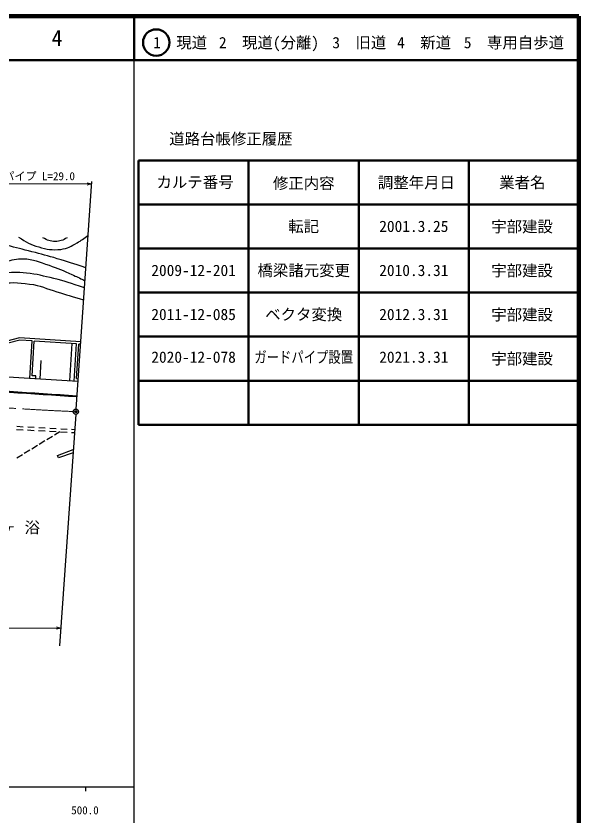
# Model space of a CAD drawing. Units: millimetres, scale not verified. Extents: x 40000 to 680000, y 20000 to 380000.
# Drawn here: x 552185 to 680000, y 198357 to 380000 of the extents above; entities that cross this region are included whole.
import ezdxf
from ezdxf.enums import TextEntityAlignment as Align

# ---------------------------------------------------------------- set-up
doc = ezdxf.new("R2010")
doc.units = ezdxf.units.MM
doc.header["$LTSCALE"] = 1000
doc.header["$PDMODE"] = 32
doc.header["$PDSIZE"] = 500
doc.linetypes.add('CHAIN', pattern=[18.5, 12, -1.5, 3.5, -1.5])
for name, color, linetype, lineweight in [('M-BGD', 7, 'Continuous', 25), ('M-BMK', 2, 'CHAIN', 13), ('M-BMK-SRVR', 3, 'Continuous', 25), ('M-STR-HTXT', 7, 'Continuous', 13), ('M-TTL', 2, 'Continuous', 140), ('M-TTL-BAND', 7, 'Continuous', 25), ('M-TTL-FRAM', 2, 'Continuous', 50), ('M-TTL-LINE', 7, 'Continuous', 50), ('M-TTL-TXT', 7, 'Continuous', 50)]:
    doc.layers.add(name, color=color, linetype=linetype, lineweight=lineweight)
doc.layers.add('M-BMK-HTXT', color=7, linetype='Continuous')
doc.layers.add('M-OTRS', color=6, linetype='Continuous')
doc.styles.add('ＭＳ ゴシック', font='')
doc.styles.get('ＭＳ ゴシック').set_extended_font_data('MS Gothic')

msp = doc.modelspace()

# ---------------------------------------------------------------- linework, layer by layer
at = {"layer": 'M-BGD'}
for p, q in [((565815, 290755), (569388, 342388)), ((553038, 306408), (544909, 304308)), ((555891, 306219), (553038, 306408)), ((555358, 297718), (555891, 306219)), ((555819, 298330), (556313, 306192)), ((565957, 305553), (556313, 306192)), ((564428, 297149), (564959, 305619)), ((565426, 297086), (565957, 305553)), ((565949, 297672), (566441, 305521)), ((566835, 305495), (566441, 305521)), ((557651, 297574), (557917, 301809)), ((566249, 297035), (537019, 298868)), ((556720, 298273), (555819, 298330)), ((556680, 297635), (556720, 298273)), ((565949, 297672), (566292, 297650)), ((565732, 289558), (562094, 236991)), ((552284, 286138), (553781, 286056)), ((552341, 286836), (553838, 286754)), ((554780, 286002), (556278, 285920)), ((554837, 286699), (556335, 286618)), ((557276, 285865), (558774, 285783)), ((557333, 286563), (558831, 286481)), ((559772, 285729), (561270, 285647)), ((559829, 286427), (561327, 286345)), ((562170, 285598), (560891, 284814)), ((562269, 285592), (563767, 285510)), ((562326, 286290), (563823, 286208)), ((564765, 285456), (565446, 285419)), ((564822, 286154), (565494, 286117)), ((558759, 283509), (557480, 282726)), ((560465, 284553), (559185, 283770)), ((557053, 282465), (555774, 281681)), ((561573, 280203), (565181, 281596)), ((553642, 280376), (552363, 279593)), ((555348, 281420), (554068, 280637)), ((561816, 279693), (561573, 280203)), ((565127, 280818), (561816, 279693))]:
    msp.add_line(p, q, dxfattribs=at)
msp.add_lwpolyline([(566868, 305994), (552991, 306912), (537918, 303019), (536054, 299917)], dxfattribs=at)
for radius in [2713756, 2713956]:
    msp.add_arc((378665, -2413784), radius, 86.04153, 86.68886, dxfattribs=at)
for points, knots in [([(543172, 329103), (543633, 328664), (543863, 328352), (544059, 327752), (544366, 326817), (543770, 326244), (543558, 325283), (543448, 324783), (543160, 324514), (543249, 324010), (543335, 323528), (543521, 323214), (543944, 322968), (544765, 322491), (545435, 322905), (546374, 323045), (547774, 323254), (548430, 323879), (549808, 324203), (551356, 324566), (552231, 324964), (553820, 324897), (556183, 324798), (557439, 324134), (559685, 323393), (561752, 322710), (562869, 322203), (564855, 321309), (566027, 320781), (566420, 320602), (567832, 319901)], [0, 0, 0, 0, 1, 1, 1, 2, 2, 2, 3, 3, 3, 4, 4, 4, 5, 5, 5, 6, 6, 6, 7, 7, 7, 8, 8, 8, 9, 9, 9, 10, 10, 10, 10]), ([(568033, 322813), (564921, 323858), (564092, 324143), (561537, 324897), (559303, 325557), (558037, 325875), (555788, 326479), (553578, 327073), (552305, 327277), (550117, 327945), (549109, 328253), (548516, 328369), (547570, 328833), (546744, 329238), (546439, 329442), (545564, 330067)], [0, 0, 0, 0, 1, 1, 1, 2, 2, 2, 3, 3, 3, 4, 4, 4, 5, 5, 5, 5]), ([(552740, 329797), (554644, 328597), (555413, 328108), (557331, 327559), (559226, 327018), (560389, 326795), (562347, 327019), (563893, 327196), (564700, 327712), (566051, 328485), (567085, 329078), (567476, 329362), (568547, 330242)], [0, 0, 0, 0, 1, 1, 1, 2, 2, 2, 3, 3, 3, 4, 4, 4, 4]), ([(563813, 329643), (562764, 329094), (562194, 328800), (561074, 328794), (559939, 328788), (559361, 329091), (558296, 329643)], [0, 0, 0, 0, 1, 1, 1, 2, 2, 2, 2]), ([(567721, 318307), (564458, 319389), (563521, 319716), (560765, 320383), (558361, 320966), (557015, 321372), (554553, 321618), (552408, 321832), (551156, 321854), (549036, 321464), (547473, 321175), (546796, 320350), (545255, 319959), (544045, 319652), (543340, 319447), (542092, 319496), (540935, 319542), (540022, 319149), (539159, 319920), (538799, 320242), (538988, 320681), (539082, 321155), (539263, 322062), (539863, 322373), (540278, 323200), (540819, 324275), (541281, 324861), (541436, 326055), (541570, 327089), (541486, 327601), (541243, 328717)], [0, 0, 0, 0, 1, 1, 1, 2, 2, 2, 3, 3, 3, 4, 4, 4, 5, 5, 5, 6, 6, 6, 7, 7, 7, 8, 8, 8, 9, 9, 9, 10, 10, 10, 10]), ([(539091, 326603), (539233, 325916), (539269, 325281), (539159, 324396), (538980, 322943), (538277, 322285), (537848, 320885), (537463, 319630), (536668, 318840), (537115, 317605), (537427, 316744), (537928, 316228), (538812, 315985), (540279, 315583), (541139, 316467), (542593, 316911), (544798, 317585), (545802, 318701), (548072, 319110), (550845, 319610), (552492, 319511), (555286, 319149), (557774, 318826), (559053, 318083), (561459, 317374), (563835, 316674), (564586, 316445), (567530, 315544)], [0, 0, 0, 0, 1, 1, 1, 2, 2, 2, 3, 3, 3, 4, 4, 4, 5, 5, 5, 6, 6, 6, 7, 7, 7, 8, 8, 8, 9, 9, 9, 9])]:
    msp.add_open_spline(points, degree=3, knots=knots, dxfattribs=at)
at = {"layer": 'M-BMK'}
msp.add_arc((604785, 1145792), 856525, 265.34093, 267.34932, dxfattribs=at)
at = {"layer": 'M-BMK-SRVR'}
msp.add_circle((565773, 290156), 600, dxfattribs=at)
at = {"layer": 'M-OTRS'}
msp.add_point((565773, 290156), dxfattribs=at)
at = {"layer": 'M-STR-HTXT'}
for p, q in [((538055, 341866), (569348, 341866)), ((569348, 341866), (568348, 342129)), ((569348, 341866), (568348, 341603)), ((275553, 241043), (562375, 241043)), ((562375, 241043), (561375, 241306)), ((562375, 241043), (561375, 240780))]:
    msp.add_line(p, q, dxfattribs=at)
at = {"layer": 'M-TTL'}
for p, q in [((680000, 380000), (40000, 380000)), ((680000, 20000), (680000, 380000))]:
    msp.add_line(p, q, dxfattribs=at)
at = {"layer": 'M-TTL-BAND'}
for p, q in [((579000, 20000), (579000, 370000)), ((40000, 205000), (579000, 205000)), ((568000, 205000), (568000, 204000))]:
    msp.add_line(p, q, dxfattribs=at)
at = {"layer": 'M-TTL-FRAM'}
for p, q in [((580000, 347197), (580000, 287197)), ((580000, 347197), (680000, 347197)), ((580000, 287197), (680000, 287197))]:
    msp.add_line(p, q, dxfattribs=at)
at = {"layer": 'M-TTL-LINE'}
for p, q in [((579000, 380000), (579000, 370000)), ((40000, 370000), (680000, 370000)), ((605000, 347197), (605000, 287197)), ((630000, 347197), (630000, 287197)), ((655000, 347197), (655000, 287197)), ((580000, 337197), (680000, 337197)), ((580000, 327197), (680000, 327197)), ((580000, 317197), (680000, 317197)), ((580000, 307197), (680000, 307197)), ((580000, 297197), (680000, 297197))]:
    msp.add_line(p, q, dxfattribs=at)
at = {"layer": 'M-TTL-TXT'}
msp.add_circle((584031, 373958), 3000, dxfattribs=at)

# ---------------------------------------------------------------- texts
at = {"layer": 'M-BMK-HTXT', "insert": (548649, 262255), "char_height": 2566, "attachment_point": 8, "style": 'ＭＳ ゴシック'}
msp.add_mtext('\\T1.57;井蓋ヶ浴', dxfattribs=at)
at = {"layer": 'M-STR-HTXT', "style": 'ＭＳ ゴシック'}
msp.add_text('ガードパイプ L=29.0', height=1833, dxfattribs=at).set_placement((553701, 342166), align=Align.BOTTOM_CENTER)
at = {"layer": 'M-TTL-BAND', "style": 'ＭＳ ゴシック'}
msp.add_text('500.0', height=1833, dxfattribs=at).set_placement((567844, 198195), align=Align.BOTTOM_CENTER)
at = {"layer": 'M-TTL-TXT', "style": 'ＭＳ ゴシック'}
for s, height, p in [('4', 3666, (561497, 375000)), ('1\u3000現道', 2566, (589448, 373958)), ('2\u3000現道(分離)', 2566, (609619, 373958)), ('3\u3000旧道', 2566, (630121, 373958)), ('4\u3000新道', 2566, (644824, 373958)), ('5\u3000専用自歩道', 2566, (665228, 373958)), ('道路台帳修正履歴', 2566, (600968, 352113)), ('カルテ番号', 2566, (592839, 342277)), ('修正内容', 2566, (617509, 342023)), ('調整年月日', 2566, (643089, 342197)), ('業者名', 2566, (667134, 342197)), ('転記', 2566, (617500, 332245)), ('2001.3.25', 2566, (642500, 332245)), ('宇部建設', 2566, (667077, 332189)), ('2009-12-201', 2566, (592500, 322245)), ('橋梁諸元変更', 2566, (617500, 322245)), ('2010.3.31', 2566, (642500, 322245)), ('宇部建設', 2566, (667077, 322189)), ('2011-12-085', 2566, (592500, 312245)), ('ベクタ変換', 2566, (617500, 312245)), ('2012.3.31', 2566, (642500, 312245)), ('宇部建設', 2566, (667077, 312189)), ('宇部建設', 2566, (667077, 302189))]:
    msp.add_text(s, height=height, dxfattribs=at).set_placement(p, align=Align.MIDDLE_CENTER)
for s, p in [('2020-12-078', (592500, 300495)), ('2021.3.31', (642500, 300495))]:
    msp.add_text(s, height=2566, dxfattribs=at).set_placement(p, align=Align.BOTTOM_CENTER)
at = {"layer": 'M-TTL-TXT', "style": 'ＭＳ ゴシック', "width": 0.8}
msp.add_text('ガードパイプ設置', height=2566, dxfattribs=at).set_placement((606300, 300495), align=Align.BOTTOM_LEFT)

doc.saveas('drawing.dxf')
